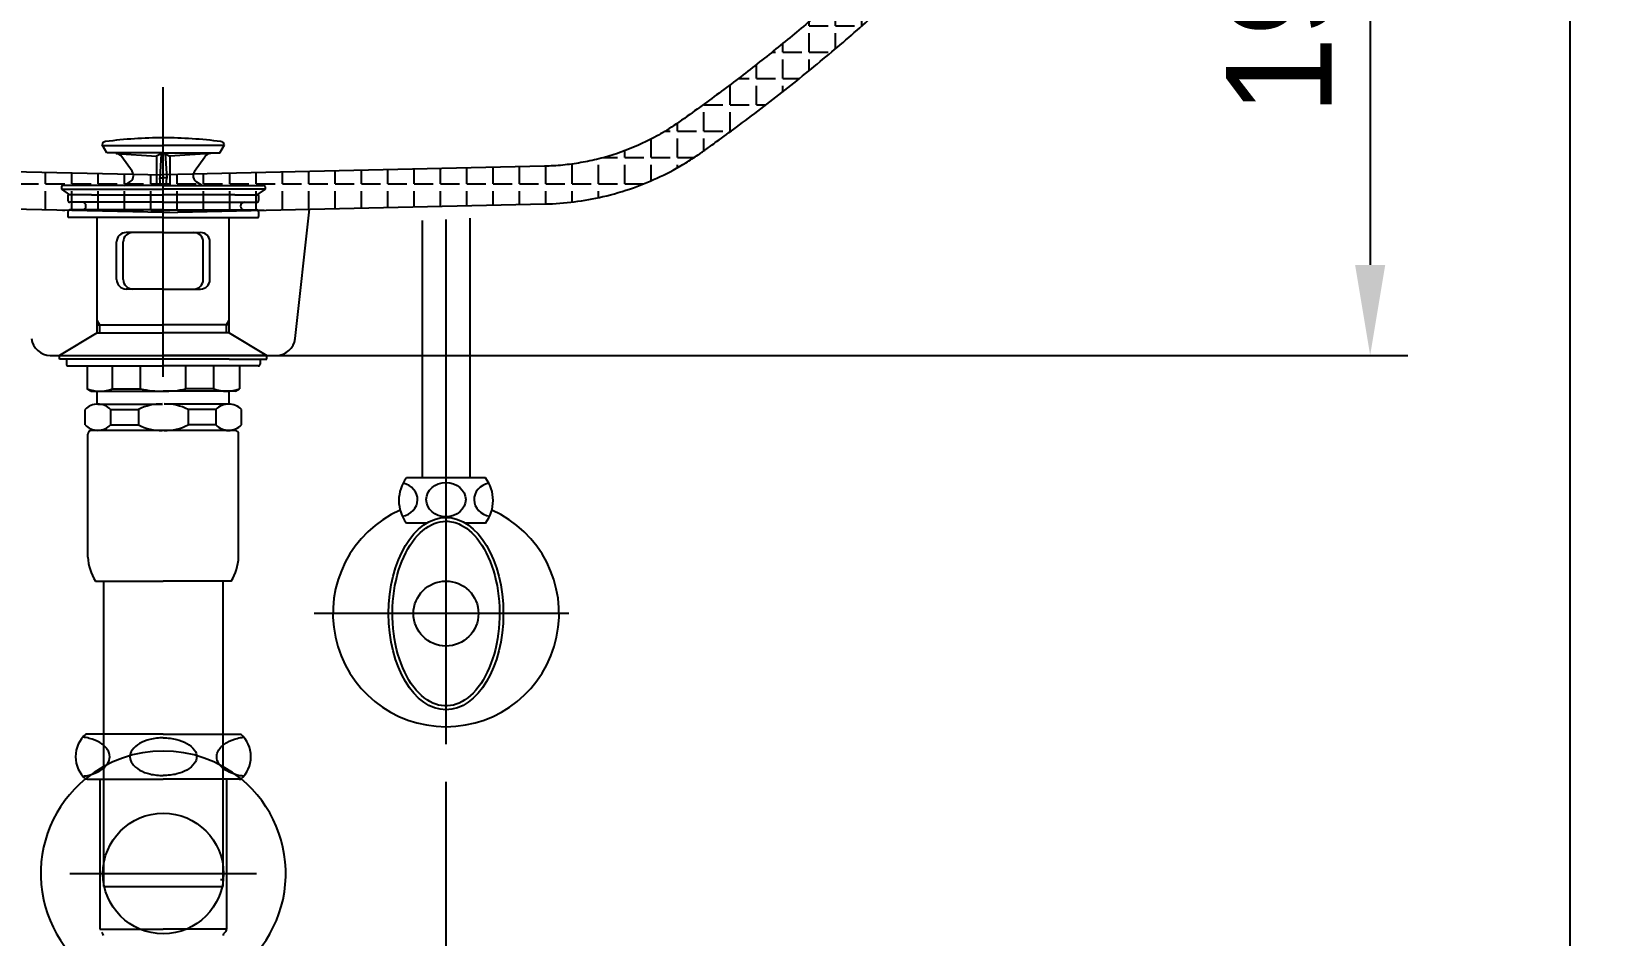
# Model space of a CAD drawing. Header units: millimetres. Extents: x 12300 to 14725, y -475 to 2955.
# Drawn here: x 13177.9 to 13596, y 829.8 to 1069.6 of the extents above; entities that cross this region are included whole.
import ezdxf
from ezdxf.lldxf.tags import DXFTag

# ---------------------------------------------------------------- set-up
doc = ezdxf.new("R2010")
doc.units = ezdxf.units.MM
doc.header["$LTSCALE"] = 0.2
for name, color, linetype in [('3', 3, 'Continuous'), ('4', 4, 'Continuous'), ('6', 6, 'Continuous'), ('7', 7, 'Continuous'), ('DEFAULT', 7, 'Continuous')]:
    doc.layers.add(name, color=color, linetype=linetype)
doc.layers.add('DIM', color=3, linetype='Continuous', lineweight=15)
doc.layers.add('LINE', color=7, linetype='Continuous', lineweight=25)
doc.styles.add('h', font='', dxfattribs={"height": 28})
doc.styles.get("Standard").update_dxf_attribs({"font": 'ISOCP.SHX', "bigfont": 'WHGTXT.SHX'})
doc.styles.get('h').set_extended_font_data('Haansoft Batang')
tags = doc.linetypes.add('Amconstr', pattern=[9999, 9999, 0]).pattern_tags.tags
tags[6:7] = [DXFTag(74, 4), DXFTag(75, 0), DXFTag(340, '0'), DXFTag(46, 1.0), DXFTag(50, 0.0), DXFTag(44, 0.0), DXFTag(45, 0.0)]
tags[4:5] = [DXFTag(74, 4), DXFTag(75, 0), DXFTag(340, '0'), DXFTag(46, 1.0), DXFTag(50, 0.0), DXFTag(44, 0.0), DXFTag(45, 0.0)]
tags = doc.linetypes.add('CENTER2', pattern=[1.125, 0.75, -0.125, 0.125, -0.125]).pattern_tags.tags
tags[10:11] = [DXFTag(74, 4), DXFTag(75, 0), DXFTag(340, '0'), DXFTag(46, 1.0), DXFTag(50, 0.0), DXFTag(44, 0.0), DXFTag(45, 0.0)]
tags[8:9] = [DXFTag(74, 4), DXFTag(75, 0), DXFTag(340, '0'), DXFTag(46, 1.0), DXFTag(50, 0.0), DXFTag(44, 0.0), DXFTag(45, 0.0)]
tags[6:7] = [DXFTag(74, 4), DXFTag(75, 0), DXFTag(340, '0'), DXFTag(46, 1.0), DXFTag(50, 0.0), DXFTag(44, 0.0), DXFTag(45, 0.0)]
tags[4:5] = [DXFTag(74, 4), DXFTag(75, 0), DXFTag(340, '0'), DXFTag(46, 1.0), DXFTag(50, 0.0), DXFTag(44, 0.0), DXFTag(45, 0.0)]
doc.dimstyles.new('AM_ISO$0', dxfattribs={"dimtxt": 28, "dimasz": 24, "dimexe": 10, "dimexo": 0, "dimgap": 10, "dimtad": 1, "dimdec": 0, "dimdsep": 46, "dimtxsty": 'h', "dimcen": -5, "dimclrd": 256, "dimclre": 256, "dimclrt": 256, "dimadec": 0, "dimazin": 2, "dimtp": 0.1, "dimtm": 0.1, "dimtfac": 0.71, "dimtdec": 0, "dimtmove": 0, "dimatfit": 3, "dimfxl": 0, "dimlwd": -1, "dimlwe": -1, "dimarcsym": 0})
doc.dimstyles.new('Standard$0', dxfattribs={"dimtxt": 0.18, "dimasz": 0.18, "dimexe": 0.18, "dimexo": 0.0625, "dimgap": 0.09, "dimtad": 0, "dimtih": 1, "dimtoh": 1, "dimdec": 4, "dimzin": 0, "dimdsep": 46, "dimtxsty": 'Standard', "dimcen": 0.09, "dimadec": 0, "dimazin": 0, "dimtfac": 1, "dimtdec": 4, "dimtofl": 0, "dimtmove": 0, "dimatfit": 3, "dimfxl": 0, "dimtolj": 1, "dimtzin": 0, "dimarcsym": 0})
pattern_1 = [(0, (2941.6324, 177.015), (0, 6.985), [5.08, -1.905]), (90, (2941.6324, 177.015), (-6.985, 4e-16), [5.08, -1.905])]

# ---------------------------------------------------------------- blocks, each defined once
blk = doc.blocks.new('*D28')
at = {"layer": 'Defpoints', "color": 0, "linetype": 'Amconstr'}
for p in [(13212.89, 1173.73), (13242.89, 983.73), (13533.07, 983.73)]:
    blk.add_point(p, dxfattribs=at)
at = {"layer": 'LINE', "linetype": 'ByBlock'}
for p, q in [((13212.89, 1173.73), (13543.07, 1173.73)), ((13533.07, 1149.73), (13533.07, 1007.73)), ((13242.89, 983.73), (13543.07, 983.73))]:
    blk.add_line(p, q, dxfattribs=at)
at = {"layer": 'LINE', "linetype": 'Amconstr'}
for points in [[(13529.07, 1149.73), (13537.07, 1149.73), (13533.07, 1173.73)], [(13529.07, 1007.73), (13537.07, 1007.73), (13533.07, 983.73)]]:
    blk.add_solid(points, dxfattribs=at)
at = {"layer": 'LINE', "linetype": 'Amconstr', "insert": (13509.07, 1078.73), "char_height": 28, "attachment_point": 5, "rotation": 90, "style": 'h'}
blk.add_mtext('190', dxfattribs=at)
blk = doc.blocks.new('*D29')
at = {"layer": 'Defpoints', "color": 0, "linetype": 'Amconstr'}
for p in [(13396.9, 1173.73), (13396.9, 413.67), (13586.04, 413.67)]:
    blk.add_point(p, dxfattribs=at)
at = {"layer": 'LINE', "linetype": 'ByBlock'}
for p, q in [((13396.9, 1173.73), (13596.04, 1173.73)), ((13586.04, 1149.73), (13586.04, 437.67)), ((13396.9, 413.67), (13596.04, 413.67))]:
    blk.add_line(p, q, dxfattribs=at)
at = {"layer": 'LINE', "linetype": 'Amconstr'}
for points in [[(13582.04, 1149.73), (13590.04, 1149.73), (13586.04, 1173.73)], [(13582.04, 437.67), (13590.04, 437.67), (13586.04, 413.67)]]:
    blk.add_solid(points, dxfattribs=at)
at = {"layer": 'LINE', "linetype": 'Amconstr', "insert": (13562.04, 793.7), "char_height": 28, "attachment_point": 5, "rotation": 90, "style": 'h'}
blk.add_mtext('760', dxfattribs=at)
blk = doc.blocks.new('*D24')
at = {"layer": 'Defpoints', "color": 0}
for p in [(13137.89, 880.57, -0.15), (13287.89, 880.57, -0.15), (13287.89, 688.26)]:
    blk.add_point(p, dxfattribs=at)
at = {"layer": 'DIM', "color": 0, "linetype": 'ByBlock', "lineweight": -2}
for p, q in [((13137.89, 870.57), (13137.89, 659.46)), ((13287.89, 870.57), (13287.89, 659.46)), ((13109.09, 688.26), (13080.29, 688.26)), ((13316.69, 688.26), (13345.49, 688.26))]:
    blk.add_line(p, q, dxfattribs=at)
at = {"layer": 'DIM', "color": 0}
for points in [[(13109.09, 693.06), (13109.09, 683.46), (13137.89, 688.26)], [(13316.69, 693.06), (13316.69, 683.46), (13287.89, 688.26)]]:
    blk.add_solid(points, dxfattribs=at)
at = {"layer": 'DIM', "color": 0, "insert": (13212.89, 688.26), "char_height": 28, "attachment_point": 5, "style": 'h'}
blk.add_mtext('\\A1;150', dxfattribs=at)

msp = doc.modelspace()

# ---------------------------------------------------------------- hatches: boundary and pattern name
at = {"layer": 'LINE', "linetype": 'Amconstr'}
h = msp.add_hatch(dxfattribs=at)
h.set_pattern_fill('ANGLE', color=256)
h.set_pattern_definition(pattern_1)
edge = h.paths.add_edge_path()
edge.add_spline(control_points=[(13314.23, 1023.89), (13316.81, 1023.95), (13321.95, 1024.33), (13329.79, 1025.74), (13337.43, 1027.97), (13344.79, 1031.02), (13350.46, 1034.08), (13353.97, 1036.34), (13355.43, 1037.35), (13356.11, 1037.83), (13356.98, 1038.45), (13357.72, 1038.98), (13358.17, 1039.31)], knot_values=[1016.019269, 1016.019269, 1016.019269, 1016.019269, 1023.738391, 1031.45749, 1039.878925, 1047.597196, 1055.316893, 1059.176018, 1060.141099, 1060.623712, 1061.674546, 1063.350606, 1063.350606, 1063.350606, 1063.350606], degree=3, periodic=0)
edge.add_arc((13030.23, 1496.21), 562.4, 305.6689, 305.8612)
edge.add_spline(control_points=[(13359.7, 1040.41), (13361.45, 1041.68), (13367.55, 1046.14), (13377.8, 1053.98), (13390.22, 1064.09), (13402.15, 1074.46), (13415.92, 1087.25), (13428.9, 1100.44), (13441, 1114), (13450.19, 1125.1), (13457.69, 1134.91), (13462.03, 1140.99), (13463.7, 1143.39)], knot_values=[1063.350606, 1063.350606, 1063.350606, 1063.350606, 1069.834557, 1086.032424, 1102.048316, 1117.860251, 1133.448198, 1158.426117, 1173.341789, 1187.977592, 1201.631001, 1210.393282, 1210.393282, 1210.393282, 1210.393282], degree=3, periodic=0)
edge.add_line((13463.7, 1143.39), (13457.75, 1103.73))
edge.add_line((13457.75, 1103.73), (13466.14, 1103.73))
edge.add_spline(control_points=[(13466.14, 1103.73), (13467.87, 1103.73), (13468.12, 1105.44)], knot_values=[1269.53438, 1269.53438, 1269.53438, 1272.378193, 1272.378193, 1272.378193], weights=[1, 0.75774, 1], degree=2, periodic=0)
edge.add_spline(control_points=[(13478, 1167.99), (13473.06, 1136.71), (13468.12, 1105.44)], knot_values=[0, 0, 0, 63.249925, 63.249925, 63.249925], degree=2, periodic=0)
edge.add_spline(control_points=[(13478, 1167.99), (13478.34, 1170.26), (13476.85, 1171.99), (13475.39, 1173.69), (13473.16, 1173.73)], knot_values=[0.101846, 0.101846, 0.101846, 4.401062, 4.401062, 8.598431, 8.598431, 8.598431], weights=[1, 0.908998, 1, 0.911154, 0.995791], degree=2, periodic=0)
edge.add_spline(control_points=[(13473.16, 1173.73), (13470.64, 1173.73), (13468.48, 1170.44)], knot_values=[-4.841205, -4.841205, -4.841205, 0.380338, 0.380338, 0.380338], weights=[1, 0.866747, 1], degree=2, periodic=0)
edge.add_spline(control_points=[(13468.48, 1170.44), (13429.87, 1102.96), (13351.91, 1047.13)], knot_values=[0.380338, 0.380338, 0.380338, 152.027265, 152.027265, 152.027265], weights=[0.998959, 0.972067, 0.996868], degree=2, periodic=0)
edge.add_spline(control_points=[(13351.91, 1047.13), (13347.74, 1044.14), (13344.97, 1042.45), (13339.19, 1039.5), (13336.19, 1038.24), (13331.57, 1036.7), (13330.01, 1036.25), (13326.87, 1035.45), (13325.28, 1035.12), (13322.09, 1034.56), (13320.48, 1034.34), (13317.25, 1034.03), (13315.63, 1033.93), (13314.01, 1033.89)], knot_values=[152.027265, 152.027265, 152.027265, 152.027265, 161.765518, 161.765518, 171.503775, 171.503775, 176.371198, 176.371198, 181.23862, 181.23862, 186.106043, 186.106043, 190.973458, 190.973458, 190.973458, 190.973458], degree=3, periodic=0)
edge.add_line((13314.01, 1033.89), (13212.89, 1031.61))
edge.add_line((13212.89, 1031.61), (13212.89, 1021.6))
edge.add_line((13212.89, 1021.6), (13314.23, 1023.89))
h = msp.add_hatch(dxfattribs=at)
h.set_pattern_fill('ANGLE', color=256)
h.set_pattern_definition(pattern_1)
edge = h.paths.add_edge_path()
edge.add_spline(control_points=[(13111.75, 1033.89), (13110.13, 1033.93), (13108.51, 1034.03), (13105.28, 1034.34), (13103.67, 1034.56), (13100.48, 1035.12), (13098.89, 1035.45), (13095.74, 1036.25), (13094.19, 1036.7), (13089.57, 1038.24), (13086.57, 1039.5), (13080.79, 1042.45), (13078.01, 1044.14), (13073.84, 1047.13)], knot_values=[152.027265, 152.027265, 152.027265, 152.027265, 156.89468, 156.89468, 161.762102, 161.762102, 166.629525, 166.629525, 171.496948, 171.496948, 181.235204, 181.235204, 190.973458, 190.973458, 190.973458, 190.973458], degree=3, periodic=0)
edge.add_spline(control_points=[(13073.84, 1047.13), (13058.74, 1057.95), (13044.93, 1069.41)], knot_values=[122.041941, 122.041941, 122.041941, 152.027265, 152.027265, 152.027265], weights=[0.996868, 0.991964, 0.989081], degree=2, periodic=0)
edge.add_spline(control_points=[(13044.93, 1069.41), (13034.73, 1077.87), (13025.3, 1086.65)], knot_values=[100.000992, 100.000992, 100.000992, 122.041941, 122.041941, 122.041941], weights=[0.989081, 0.986962, 0.985935], degree=2, periodic=0)
edge.add_spline(control_points=[(13025.3, 1086.65), (13013.11, 1097.98), (13002.27, 1109.75)], knot_values=[71.593213, 71.593213, 71.593213, 100.000992, 100.000992, 100.000992], weights=[0.985935, 0.984612, 0.985102], degree=2, periodic=0)
edge.add_spline(control_points=[(13002.27, 1109.75), (12999.33, 1112.94), (12996.49, 1116.16)], knot_values=[63.889663, 63.889663, 63.889663, 71.593213, 71.593213, 71.593213], weights=[0.985102, 0.985235, 0.985501], degree=2, periodic=0)
edge.add_line((12996.49, 1116.16), (12996.49, 1103.73))
edge.add_line((12996.49, 1103.73), (12994.02, 1103.73))
edge.add_spline(control_points=[(12994.02, 1103.73), (12994.24, 1103.49), (12995.25, 1102.39), (12996.27, 1101.31), (12997.06, 1100.46)], knot_values=[1154.956843, 1154.956843, 1154.956843, 1154.956843, 1155.953842, 1159.423116, 1159.423116, 1159.423116, 1159.423116], degree=3, periodic=0)
edge.add_spline(control_points=[(12997.06, 1100.46), (13001.98, 1095.24), (13010.63, 1086.51), (13019.64, 1078.14), (13023.45, 1074.71)], knot_values=[1118.07445, 1118.07445, 1118.07445, 1118.07445, 1139.583095, 1154.956843, 1154.956843, 1154.956843, 1154.956843], degree=3, periodic=0)
edge.add_spline(control_points=[(13023.45, 1074.71), (13023.5, 1074.67), (13027.48, 1071.09), (13033.59, 1065.78), (13039.77, 1060.67), (13041.91, 1058.93)], knot_values=[1093.783375, 1093.783375, 1093.783375, 1093.783375, 1093.997574, 1109.809509, 1118.07445, 1118.07445, 1118.07445, 1118.07445], degree=3, periodic=0)
edge.add_spline(control_points=[(13041.91, 1058.93), (13043.91, 1057.3), (13050.14, 1052.3), (13058.2, 1046.14), (13064.31, 1041.68), (13066.06, 1040.41)], knot_values=[1063.350606, 1063.350606, 1063.350606, 1063.350606, 1071.101558, 1087.299425, 1093.783375, 1093.783375, 1093.783375, 1093.783375], degree=3, periodic=0)
edge.add_arc((13395.53, 1496.21), 562.4, 234.1388, 234.3311)
edge.add_spline(control_points=[(13067.59, 1039.31), (13068.04, 1038.98), (13068.78, 1038.45), (13069.65, 1037.83), (13070.33, 1037.35), (13071.78, 1036.34), (13075.3, 1034.08), (13080.97, 1031.02), (13088.33, 1027.97), (13095.97, 1025.74), (13103.81, 1024.33), (13108.95, 1023.95), (13111.52, 1023.89)], knot_values=[1016.019269, 1016.019269, 1016.019269, 1016.019269, 1017.695329, 1018.746163, 1019.228776, 1020.193857, 1024.052983, 1031.772679, 1039.49095, 1047.912385, 1055.631484, 1063.350606, 1063.350606, 1063.350606, 1063.350606], degree=3, periodic=0)
edge.add_line((13111.52, 1023.89), (13212.88, 1021.6))
edge.add_line((13212.88, 1021.6), (13212.88, 1031.6))
edge.add_line((13212.88, 1031.6), (13111.75, 1033.89))

# ---------------------------------------------------------------- linework, layer by layer
at = {"layer": '3', "color": 0}
for p, q in [((13197.88, 1037.42, -0.27), (13196.65, 1039.56, -0.27)), ((13196.76, 1039.35, -0.27), (13212.88, 1039.35, -0.27)), ((13212.88, 1037.42, -0.27), (13197.88, 1037.42, -0.27)), ((13200.39, 1037.24, -0.27), (13211.13, 1036.54, -0.27)), ((13212.88, 1037.42, -0.27), (13211.13, 1036.54, -0.27)), ((13212.36, 1037.16, -0.27), (13211.93, 1030.75, -0.27)), ((13228.99, 1039.35, -0.27), (13212.88, 1039.35, -0.27)), ((13212.88, 1037.42, -0.27), (13214.63, 1036.54, -0.27)), ((13212.88, 1037.42, -0.27), (13227.88, 1037.42, -0.27)), ((13213.4, 1037.16, -0.27), (13213.83, 1030.75, -0.27)), ((13225.36, 1037.24, -0.27), (13214.63, 1036.54, -0.27)), ((13227.88, 1037.42, -0.27), (13229.11, 1039.56, -0.27)), ((13204.6, 1032.54, -0.27), (13201.89, 1036.4, -0.27)), ((13211.13, 1036.54, -0.27), (13211.13, 1028.82, -0.27)), ((13214.63, 1036.54, -0.27), (13214.63, 1028.82, -0.27)), ((13221.15, 1032.54, -0.27), (13223.87, 1036.4, -0.27)), ((13195.58, 1028.82, -0.27), (13186.28, 1028.82, -0.27)), ((13212.88, 1028.82, -0.27), (13195.58, 1028.82, -0.27)), ((13202.52, 1028.82, -0.27), (13203.97, 1029.66, -0.27)), ((13212.13, 1028.82, -0.27), (13211.93, 1030.78, -0.27)), ((13211.93, 1030.78, -0.27), (13212.88, 1030.78, -0.27)), ((13213.83, 1030.78, -0.27), (13212.88, 1030.78, -0.27)), ((13212.88, 1028.82, -0.27), (13230.18, 1028.82, -0.27)), ((13213.63, 1028.82, -0.27), (13213.83, 1030.78, -0.27)), ((13223.24, 1028.82, -0.27), (13221.79, 1029.66, -0.27)), ((13230.18, 1028.82, -0.27), (13239.48, 1028.82, -0.27)), ((13185.88, 1028.42, -0.27), (13185.88, 1027.82, -0.27)), ((13185.88, 1027.82, -0.27), (13188.02, 1026.32, -0.27)), ((13185.88, 1027.82, -0.27), (13212.88, 1027.82, -0.27)), ((13187.58, 1026.12, -0.27), (13187.58, 1024.82, -0.27)), ((13193.88, 1026.32, -0.27), (13187.78, 1026.32, -0.27)), ((13193.88, 1026.32, -0.27), (13212.88, 1026.32, -0.27)), ((13239.88, 1027.82, -0.27), (13212.88, 1027.82, -0.27)), ((13231.88, 1026.32, -0.27), (13212.88, 1026.32, -0.27)), ((13231.88, 1026.32, -0.27), (13237.98, 1026.32, -0.27)), ((13239.88, 1027.82, -0.27), (13237.74, 1026.32, -0.27)), ((13238.18, 1026.12, -0.27), (13238.18, 1024.82, -0.27)), ((13239.88, 1028.42, -0.27), (13239.88, 1027.82, -0.27)), ((13187.58, 1021.82, -0.27), (13187.58, 1020.52, -0.27)), ((13212.88, 1020.32, -0.27), (13187.78, 1020.32, -0.27)), ((13212.88, 1024.32, -0.27), (13188.08, 1024.32, -0.27)), ((13212.88, 1022.32, -0.27), (13188.08, 1022.32, -0.27)), ((13195.38, 989.73, -0.27), (13195.38, 1020.32, -0.27)), ((13212.88, 1024.32, -0.27), (13237.68, 1024.32, -0.27)), ((13212.88, 1022.32, -0.27), (13237.68, 1022.32, -0.27)), ((13212.88, 1020.32, -0.27), (13237.98, 1020.32, -0.27)), ((13230.38, 989.73, -0.27), (13230.38, 1020.32, -0.27)), ((13238.18, 1021.82, -0.27), (13238.18, 1020.52, -0.27)), ((13212.88, 1016.32, -0.27), (13203.01, 1016.32, -0.27)), ((13212.88, 1016.32, -0.27), (13222.75, 1016.32, -0.27)), ((13200.51, 1003.82, -0.27), (13200.51, 1013.82, -0.27)), ((13202.27, 1003.82, -0.27), (13202.27, 1013.82, -0.27)), ((13223.49, 1003.82, -0.27), (13223.49, 1013.82, -0.27)), ((13225.25, 1003.82, -0.27), (13225.25, 1013.82, -0.27)), ((13212.88, 1001.32, -0.27), (13203.01, 1001.32, -0.27)), ((13212.88, 1001.32, -0.27), (13222.75, 1001.32, -0.27)), ((13196.08, 991.82, -0.27), (13195.38, 993.04, -0.27)), ((13195.38, 991.82, -0.27), (13212.88, 991.82, -0.27)), ((13196.08, 989.73, -0.27), (13196.08, 991.82, -0.27)), ((13230.38, 991.82, -0.27), (13212.88, 991.82, -0.27)), ((13229.68, 991.82, -0.27), (13230.38, 993.04, -0.27)), ((13229.68, 989.73, -0.27), (13229.68, 991.82, -0.27)), ((13195.38, 989.73, -0.27), (13185.38, 983.73, -0.27)), ((13195.38, 989.73, -0.27), (13212.88, 989.73, -0.27)), ((13230.38, 989.73, -0.27), (13212.88, 989.73, -0.27)), ((13230.38, 989.73, -0.27), (13240.38, 983.73, -0.27)), ((13185.38, 983.73, -0.27), (13212.88, 983.73, -0.27)), ((13185.38, 982.73, -0.27), (13185.38, 983.73, -0.27)), ((13195.38, 982.73, -0.27), (13185.38, 982.73, -0.27)), ((13187.19, 982.73, -0.27), (13187.19, 981.43, -0.27)), ((13230.38, 982.73, -0.27), (13195.38, 982.73, -0.27)), ((13240.38, 983.73, -0.27), (13212.88, 983.73, -0.27)), ((13230.38, 982.73, -0.27), (13240.38, 982.73, -0.27)), ((13238.57, 982.73, -0.27), (13238.57, 981.43, -0.27)), ((13240.38, 982.73, -0.27), (13240.38, 983.73, -0.27)), ((13187.69, 980.93, -0.27), (13192.69, 980.93, -0.27)), ((13192.69, 980.93, -0.27), (13212.88, 980.93, -0.27)), ((13192.69, 980.93, -0.27), (13192.69, 974.81, -0.27)), ((13199.46, 974.81, -0.27), (13199.46, 980.93, -0.27)), ((13206.86, 974.81, -0.27), (13206.86, 980.93, -0.27)), ((13233.07, 980.93, -0.27), (13212.88, 980.93, -0.27)), ((13218.9, 974.81, -0.27), (13218.9, 980.93, -0.27)), ((13226.3, 974.81, -0.27), (13226.3, 980.93, -0.27)), ((13233.07, 980.93, -0.27), (13233.07, 974.81, -0.27)), ((13238.07, 980.93, -0.27), (13233.07, 980.93, -0.27)), ((13193.69, 974.23, -0.27), (13192.69, 974.81, -0.27)), ((13193.69, 974.23, -0.27), (13195.09, 974.23, -0.27)), ((13195.09, 974.23, -0.27), (13212.88, 974.23, -0.27)), ((13195.38, 970.82, -0.27), (13195.38, 974.23, -0.27)), ((13199.46, 974.81, -0.27), (13206.86, 974.81, -0.27)), ((13230.67, 974.23, -0.27), (13212.88, 974.23, -0.27)), ((13226.3, 974.81, -0.27), (13218.9, 974.81, -0.27)), ((13230.38, 970.82, -0.27), (13230.38, 974.23, -0.27)), ((13232.07, 974.23, -0.27), (13230.67, 974.23, -0.27)), ((13232.07, 974.23, -0.27), (13233.07, 974.81, -0.27)), ((13195.52, 970.82, -0.27), (13212.64, 970.82, -0.27)), ((13230.24, 970.82, -0.27), (13213.12, 970.82, -0.27)), ((13192.14, 965.27, -0.27), (13192.14, 969.38, -0.27)), ((13198.91, 969.38, -0.27), (13206.31, 969.38, -0.27)), ((13198.91, 969.38, -0.27), (13198.91, 965.27, -0.27)), ((13206.31, 969.38, -0.27), (13206.31, 965.27, -0.27)), ((13219.45, 969.38, -0.27), (13219.45, 965.27, -0.27)), ((13226.85, 969.38, -0.27), (13219.45, 969.38, -0.27)), ((13226.85, 969.38, -0.27), (13226.85, 965.27, -0.27)), ((13233.62, 965.27, -0.27), (13233.62, 969.38, -0.27)), ((13192.88, 930.22, -0.27), (13192.88, 962.82, -0.27)), ((13212.88, 963.82, -0.27), (13193.88, 963.82, -0.27)), ((13198.91, 965.27, -0.27), (13206.31, 965.27, -0.27)), ((13230.24, 963.82, -0.27), (13212.88, 963.82, -0.27)), ((13226.85, 965.27, -0.27), (13219.45, 965.27, -0.27)), ((13229.68, 963.82, -0.27), (13230.24, 963.82, -0.27)), ((13230.24, 963.82, -0.27), (13230.64, 963.82, -0.27)), ((13231.88, 963.82, -0.27), (13230.38, 963.82, -0.27)), ((13232.88, 957.46, -0.27), (13232.88, 962.82, -0.27)), ((13232.88, 930.22, -0.27), (13232.88, 962.82, -0.27)), ((13194.88, 923.82, -0.27), (13212.88, 923.82, -0.27)), ((13197, 923.82, -0.27), (13197, 842.82, -0.27)), ((13230.88, 923.82, -0.27), (13212.88, 923.82, -0.27)), ((13228.75, 842.82, -0.27), (13228.75, 923.82, -0.27)), ((13228.75, 844.6, -0.27), (13228.05, 844.6, -0.27)), ((13197, 842.82, -0.27), (13228.75, 842.82, -0.27))]:
    msp.add_line(p, q, dxfattribs=at)
for centre, radius, start, end in [((13212.88, 921.42, -0.27), 120, 90, 97.3204), ((13212.88, 921.42, -0.27), 120, 82.6796, 90), ((13197.73, 1039.35, -0.27), 1.1, 97.3204, 169.4262), ((13200.25, 1035.24, -0.27), 2, 35.2023, 86.2618), ((13225.51, 1035.24, -0.27), 2, 93.7382, 144.7977), ((13228.03, 1039.35, -0.27), 1.1, 10.5738, 82.6796), ((13186.28, 1028.42, -0.27), 0.4, 90, 180), ((13202.97, 1031.39, -0.27), 2, 300, 35.2023), ((13222.79, 1031.39, -0.27), 2, 144.7977, 240), ((13239.48, 1028.42, -0.27), 0.4, 0, 90), ((13187.78, 1026.12, -0.27), 0.2, 90, 180), ((13188.08, 1024.82, -0.27), 0.5, 180, 270), ((13237.68, 1024.82, -0.27), 0.5, 270, 0), ((13237.98, 1026.12, -0.27), 0.2, 0, 90), ((13188.08, 1021.82, -0.27), 0.5, 90, 180), ((13187.78, 1020.52, -0.27), 0.2, 180, 270), ((13191.38, 1023.32, -0.27), 1, 270, 90), ((13234.38, 1023.32, -0.27), 1, 90, 270), ((13237.68, 1021.82, -0.27), 0.5, 0, 90), ((13237.98, 1020.52, -0.27), 0.2, 270, 0), ((13203.01, 1013.82, -0.27), 2.5, 90, 180), ((13204.77, 1013.82, -0.27), 2.5, 90, 180), ((13220.99, 1013.82, -0.27), 2.5, 0, 90), ((13222.75, 1013.82, -0.27), 2.5, 0, 90), ((13203.01, 1003.82, -0.27), 2.5, 180, 270), ((13204.77, 1003.82, -0.27), 2.5, 180, 270), ((13220.99, 1003.82, -0.27), 2.5, 270, 0), ((13222.75, 1003.82, -0.27), 2.5, 270, 0), ((13187.69, 981.43, -0.27), 0.5, 180, 270), ((13238.07, 981.43, -0.27), 0.5, 270, 0), ((13196.07, 984.41, -0.27), 10.18, 250.5679, 289.4321), ((13212.69, 1003.68, -0.27), 29.46, 258.5956, 270.3737), ((13213.07, 1003.68, -0.27), 29.46, 269.6263, 281.4044), ((13229.68, 984.41, -0.27), 10.18, 250.5679, 289.4321), ((13195.52, 966.12, -0.27), 4.7, 43.9409, 136.0591), ((13212.41, 957.22, -0.27), 13.61, 89.0643, 116.6472), ((13213.35, 957.22, -0.27), 13.61, 63.3528, 90.9357), ((13230.24, 966.12, -0.27), 4.7, 43.9409, 136.0591), ((13195.52, 968.53, -0.27), 4.7, 223.9409, 316.0591), ((13193.88, 962.82, -0.27), 1, 90, 180), ((13212.41, 977.43, -0.27), 13.61, 243.3528, 270.9357), ((13213.35, 977.43, -0.27), 13.61, 269.0643, 296.6472), ((13230.24, 968.53, -0.27), 4.7, 223.9409, 316.0591), ((13231.88, 962.82, -0.27), 1, 0, 90), ((13205.87, 930.77, -0.27), 13, 182.42, 212.3), ((13219.89, 930.77, -0.27), 13, 327.7, 357.58)]:
    msp.add_arc(centre, radius, start, end, dxfattribs=at)
at = {"layer": '4', "color": 0}
for p, q in [((13196.63, 883.27, -0.27), (13192.34, 883.27, -0.27)), ((13212.88, 883.27, -0.27), (13196.63, 883.27, -0.27)), ((13212.88, 883.27, -0.27), (13229.13, 883.27, -0.27)), ((13229.13, 883.27, -0.27), (13233.42, 883.27, -0.27)), ((13192.73, 871.27, -0.27), (13192.34, 871.27, -0.27)), ((13192.73, 871.27, -0.27), (13212.88, 871.27, -0.27)), ((13196.08, 871.27, -0.27), (13196.08, 831.49, -0.27)), ((13233.03, 871.27, -0.27), (13212.88, 871.27, -0.27)), ((13229.68, 871.27, -0.27), (13229.68, 831.49, -0.27)), ((13233.03, 871.27, -0.27), (13233.42, 871.27, -0.27)), ((13237.65, 846.23, -0.27), (13188.1, 846.23, -0.27)), ((13196.08, 831.49, -0.27), (13212.88, 831.49, -0.27)), ((13229.68, 831.49, -0.27), (13212.88, 831.49, -0.27))]:
    msp.add_line(p, q, dxfattribs=at)
at = {"layer": '4', "color": 0, "elevation": -0.27}
for points in [[(13198.68, 877.27, 0.155217), (13198.09, 879.12, 0.106747), (13196.03, 881.02, 0.073043), (13193.26, 882.13, 0.028511), (13191.53, 882.45, 0.059523)], [(13212.88, 882.27, 0.057537), (13209.32, 881.86, 0.071219), (13206.62, 880.8, 0.106373), (13204.6, 879.01, 0.159483)], [(13212.88, 882.27, -0.057537), (13216.44, 881.86, -0.071219), (13219.14, 880.8, -0.106373), (13221.16, 879.01, -0.159483)], [(13227.07, 877.27, -0.155217), (13227.66, 879.12, -0.106747), (13229.73, 881.02, -0.073043), (13232.5, 882.13, -0.028511), (13234.23, 882.45, -0.059523)], [(13204.6, 879.01, 0.32729), (13204.6, 875.53, 0.106373), (13206.62, 873.73, 0.071219), (13209.32, 872.68, 0.057537), (13212.88, 872.27, 0.057537)], [(13221.16, 879.01, -0.32729), (13221.16, 875.53, -0.106373), (13219.14, 873.73, -0.071219), (13216.44, 872.68, -0.057537), (13212.88, 872.27, -0.057537)], [(13191.53, 872.09, 0.028511), (13193.26, 872.4, 0.073043), (13196.03, 873.52, 0.106747), (13198.09, 875.41, 0.155217), (13198.68, 877.27, 0.155217)], [(13234.23, 872.09, -0.028511), (13232.5, 872.4, -0.073043), (13229.73, 873.52, -0.106747), (13227.66, 875.41, -0.155217), (13227.07, 877.27, -0.155217)]]:
    msp.add_lwpolyline(points, format="xyb", dxfattribs=at)
at = {"layer": '4', "color": 0}
msp.add_circle((13212.88, 846.27, -0.27), 16, dxfattribs=at)
for centre, radius, start, end in [((13197.63, 877.27, -0.27), 8, 131.4096, 228.5904), ((13228.13, 877.27, -0.27), 8, 311.4096, 48.5904), ((13212.88, 846.27, -0.27), 32.5, 50.5529, 129.4471), ((13212.88, 846.27, -0.27), 32.5, 129.4471, 240.7605), ((13212.88, 846.27, -0.27), 32.5, 299.2395, 50.5529), ((13196.08, 829.84, -0.27), 0.925, 0, 58.7026), ((13229.68, 829.84, -0.27), 0.925, 121.2974, 180), ((13228.68, 831.49, -0.27), 1, 301.2974, 0)]:
    msp.add_arc(centre, radius, start, end, dxfattribs=at)
at = {"layer": '6', "color": 0}
for p, q in [((13281.54, 1019.5, -0.27), (13281.54, 951.23, -0.27)), ((13287.89, 1019.78, -0.27), (13287.89, 880.57, -0.27)), ((13294.24, 1020.08, -0.27), (13294.24, 951.23, -0.27)), ((13294.24, 951.23, -0.27), (13277.39, 951.23, -0.27)), ((13298.39, 951.23, -0.27), (13294.24, 951.23, -0.27)), ((13282.75, 939.23, -0.27), (13277.39, 939.23, -0.27)), ((13298.39, 939.23, -0.27), (13293.03, 939.23, -0.27)), ((13320.52, 915.23, -0.27), (13252.92, 915.23, -0.27))]:
    msp.add_line(p, q, dxfattribs=at)
msp.add_circle((13287.89, 915.23, -0.27), 8.62, dxfattribs=at)
for centre, radius, start, end in [((13285.39, 945.23, -0.27), 10, 143.1301, 216.8699), ((13290.39, 945.23, -0.27), 10, 323.1301, 36.8699), ((13287.89, 915.23, -0.27), 30, 113.9173, 66.0827)]:
    msp.add_arc(centre, radius, start, end, dxfattribs=at)
for centre, major_axis, start_param, end_param in [((13275.12, 945.46, -0.27), (-5.23, 0), 1.800504, 4.443058), ((13300.57, 945.46, -0.27), (5.23, 0), 1.824119, 4.49897)]:
    msp.add_ellipse(centre, major_axis=major_axis, ratio=0.866391, start_param=start_param, end_param=end_param, dxfattribs=at)
for centre, major_axis, ratio in [((13287.89, 945.46, -0.27), (5.23, 0), 0.866391), ((13287.89, 915.23, -0.27), (0, 25.5), 0.596529)]:
    msp.add_ellipse(centre, major_axis=major_axis, ratio=ratio, dxfattribs=at)
msp.add_open_spline([(13287.89, 939.73, -0.27), (13285.81, 939.73, -0.27), (13283.71, 938.92, -0.27), (13279.82, 935.68, -0.27), (13278.04, 933.24, -0.27), (13275.32, 927.21, -0.27), (13274.37, 923.63, -0.27), (13273.52, 916.11, -0.27), (13273.62, 912.18, -0.27), (13274.85, 904.82, -0.27), (13275.98, 901.4, -0.27), (13278.99, 895.81, -0.27), (13280.87, 893.66, -0.27), (13284.87, 891.01, -0.27), (13286.98, 890.51, -0.27), (13291.14, 891.11, -0.27), (13293.22, 892.24, -0.27), (13296.97, 896.07, -0.27), (13298.62, 898.77, -0.27), (13301.03, 905.19, -0.27), (13301.8, 908.9, -0.27), (13302.26, 916.52, -0.27), (13301.96, 920.42, -0.27), (13300.35, 927.56, -0.27), (13299.05, 930.8, -0.27), (13295.78, 935.9, -0.27), (13293.82, 937.76, -0.27), (13290.5, 939.41, -0.27), (13289.19, 939.73, -0.27), (13287.89, 939.73, -0.27)], degree=3, knots=[0, 0, 0, 0, 0.46111, 0.46111, 0.922219, 0.922219, 1.383329, 1.383329, 1.844439, 1.844439, 2.305549, 2.305549, 2.766658, 2.766658, 3.227768, 3.227768, 3.688878, 3.688878, 4.149988, 4.149988, 4.611097, 4.611097, 5.072207, 5.072207, 5.533317, 5.533317, 5.994427, 5.994427, 6.283185, 6.283185, 6.283185, 6.283185], dxfattribs=at)
at = {"layer": '7', "color": 0, "extrusion": (0, 1, 0)}
for p, q in [((13212.88, 1021.23, 445.55), (13212.88, 1021.23, -14.45)), ((13212.88, 1021.23, -14.45), (13212.88, 1021.23, 445.55)), ((13212.88, 1021.23, 445.55), (13212.88, 1021.23, -14.45)), ((13212.88, 1021.23, -14.45), (13212.88, 1021.23, 445.55)), ((13212.88, 1021.23, 19.73), (13212.88, 1021.23, -0.27)), ((13212.88, 1021.23, 19.73), (13212.88, 1021.23, -0.27)), ((13212.88, 1021.23, 19.73), (13212.88, 1021.23, -0.27)), ((13212.88, 1021.23, 19.73), (13212.88, 1021.23, -0.27)), ((13212.88, 1021.23, -0.27), (13212.88, 1021.23, -14.45)), ((13212.88, 1021.23, -0.27), (13212.88, 1021.23, -14.45)), ((13212.88, 1021.23, -0.27), (13212.88, 1021.23, -14.45)), ((13212.88, 1021.23, -0.27), (13212.88, 1021.23, -14.45)), ((13212.88, 1021.23, -14.45), (13212.88, 1021.23, -14.45)), ((13212.88, 1021.23, -14.45), (13212.88, 1021.23, -14.45)), ((13212.88, 1021.23, -14.45), (13212.88, 1021.23, -14.45)), ((13212.88, 1021.23, -14.45), (13212.88, 1021.23, -14.45)), ((13212.88, 1021.23, 410.24), (13212.88, 1021.23, 445.55)), ((13212.88, 1021.23, 410.24), (13212.88, 1021.23, 445.55)), ((13212.88, 1021.23, 445.55), (13212.88, 1021.23, 445.55)), ((13212.88, 1021.23, 445.55), (13212.88, 1021.23, 445.55)), ((13212.88, 1021.23, 445.55), (13212.88, 1021.23, 445.55)), ((13212.88, 1021.23, 445.55), (13212.88, 1021.23, 445.55))]:
    msp.add_line(p, q, dxfattribs=at)
at = {"layer": '7', "color": 0}
for points, knots in [([(13212.88, 1021.23, 381.07), (13212.88, 1021.23, 319.75), (13212.88, 1021.23, 258.42), (13212.88, 1021.23, 137.98), (13212.88, 1021.23, 78.85), (13212.88, 1021.23, 19.73)], [0, 0, 0, 0, 0.509144, 0.509144, 1, 1, 1, 1]), ([(13212.88, 1021.23, 381.07), (13212.88, 1021.23, 319.75), (13212.88, 1021.23, 258.42), (13212.88, 1021.23, 137.98), (13212.88, 1021.23, 78.85), (13212.88, 1021.23, 19.73)], [0, 0, 0, 0, 0.509144, 0.509144, 1, 1, 1, 1]), ([(13212.88, 1021.23, 381.07), (13212.88, 1021.23, 319.75), (13212.88, 1021.23, 258.42), (13212.88, 1021.23, 137.98), (13212.88, 1021.23, 78.85), (13212.88, 1021.23, 19.73)], [0, 0, 0, 0, 0.509144, 0.509144, 1, 1, 1, 1]), ([(13212.88, 1021.23, 381.07), (13212.88, 1021.23, 319.75), (13212.88, 1021.23, 258.42), (13212.88, 1021.23, 137.98), (13212.88, 1021.23, 78.85), (13212.88, 1021.23, 19.73)], [0, 0, 0, 0, 0.509144, 0.509144, 1, 1, 1, 1]), ([(13212.88, 1021.23, 381.07), (13212.88, 1021.23, 385.07), (13212.88, 1021.23, 389.06), (13212.88, 1021.23, 396.38), (13212.88, 1021.23, 399.77), (13212.88, 1021.23, 405.36), (13212.88, 1021.23, 407.6), (13212.88, 1021.23, 410.59), (13212.88, 1021.23, 411.34), (13212.88, 1021.23, 411.3)], [0, 0, 0, 0, 0.25, 0.25, 0.5, 0.5, 0.75, 0.75, 1, 1, 1, 1]), ([(13212.88, 1021.23, 381.07), (13212.88, 1021.23, 385.07), (13212.88, 1021.23, 389.06), (13212.88, 1021.23, 396.38), (13212.88, 1021.23, 399.77), (13212.88, 1021.23, 405.36), (13212.88, 1021.23, 407.6), (13212.88, 1021.23, 410.59), (13212.88, 1021.23, 411.34), (13212.88, 1021.23, 411.3)], [0, 0, 0, 0, 0.25, 0.25, 0.5, 0.5, 0.75, 0.75, 1, 1, 1, 1]), ([(13212.88, 1021.23, 381.07), (13212.88, 1021.23, 385.07), (13212.88, 1021.23, 389.06), (13212.88, 1021.23, 396.38), (13212.88, 1021.23, 399.77), (13212.88, 1021.23, 405.36), (13212.88, 1021.23, 407.6), (13212.88, 1021.23, 410.59), (13212.88, 1021.23, 411.34), (13212.88, 1021.23, 411.3)], [0, 0, 0, 0, 0.25, 0.25, 0.5, 0.5, 0.75, 0.75, 1, 1, 1, 1]), ([(13212.88, 1021.23, 381.07), (13212.88, 1021.23, 385.07), (13212.88, 1021.23, 389.06), (13212.88, 1021.23, 396.38), (13212.88, 1021.23, 399.77), (13212.88, 1021.23, 405.36), (13212.88, 1021.23, 407.6), (13212.88, 1021.23, 410.59), (13212.88, 1021.23, 411.34), (13212.88, 1021.23, 411.3)], [0, 0, 0, 0, 0.25, 0.25, 0.5, 0.5, 0.75, 0.75, 1, 1, 1, 1]), ([(13212.88, 1021.23, 410.24), (13212.88, 1021.23, 410.24), (13212.88, 1021.23, 410.34), (13212.88, 1021.23, 410.72), (13212.88, 1021.23, 410.98), (13212.88, 1021.23, 411.3)], [0, 0, 0, 0, 0.535587, 0.535587, 1, 1, 1, 1]), ([(13212.88, 1021.23, 410.24), (13212.88, 1021.23, 410.24), (13212.88, 1021.23, 410.34), (13212.88, 1021.23, 410.72), (13212.88, 1021.23, 410.98), (13212.88, 1021.23, 411.3)], [0, 0, 0, 0, 0.535587, 0.535587, 1, 1, 1, 1]), ([(13212.88, 1021.23, 410.24), (13212.88, 1021.23, 410.24), (13212.88, 1021.23, 410.34), (13212.88, 1021.23, 410.72), (13212.88, 1021.23, 410.98), (13212.88, 1021.23, 411.3)], [0, 0, 0, 0, 0.535587, 0.535587, 1, 1, 1, 1]), ([(13212.88, 1021.23, 410.24), (13212.88, 1021.23, 410.24), (13212.88, 1021.23, 410.34), (13212.88, 1021.23, 410.72), (13212.88, 1021.23, 410.98), (13212.88, 1021.23, 411.3)], [0, 0, 0, 0, 0.535587, 0.535587, 1, 1, 1, 1])]:
    msp.add_open_spline(points, degree=3, knots=knots, dxfattribs=at)
for points, degree in [([(13212.88, 1021.23, -14.45), (13212.88, 1021.23, -9.72), (13212.88, 1021.23, -4.99), (13212.88, 1021.23, -0.27)], 3), ([(13212.88, 1021.23, -14.45), (13212.88, 1021.23, -9.72), (13212.88, 1021.23, -4.99), (13212.88, 1021.23, -0.27)], 3), ([(13212.88, 1021.23, -14.45), (13212.88, 1021.23, -9.72), (13212.88, 1021.23, -4.99), (13212.88, 1021.23, -0.27)], 3), ([(13212.88, 1021.23, -14.45), (13212.88, 1021.23, -9.72), (13212.88, 1021.23, -4.99), (13212.88, 1021.23, -0.27)], 3), ([(13212.88, 1021.23, -0.26), (13212.88, 1021.23, -0.27)], 1), ([(13212.88, 1021.23, -0.26), (13212.88, 1021.23, -0.27)], 1), ([(13212.88, 1021.23, -0.26), (13212.88, 1021.23, -0.27)], 1), ([(13212.88, 1021.23, -0.26), (13212.88, 1021.23, -0.27)], 1)]:
    msp.add_open_spline(points, degree=degree, dxfattribs=at)
at = {"layer": 'DEFAULT', "color": 0, "linetype": 'CENTER2'}
msp.add_line((13212.89, 982.56, 0.13), (13212.89, 1054.89, 0.13), dxfattribs=at)
at = {"layer": 'DEFAULT', "color": 0}
for p, q in [((13111.75, 1033.89, 0.13), (13212.89, 1031.6, 0.13)), ((13314.01, 1033.89, 0.13), (13212.87, 1031.6, 0.13)), ((13212.89, 1021.6, 0.13), (13111.52, 1023.89, 0.13)), ((13212.87, 1021.6, 0.13), (13314.23, 1023.89, 0.13))]:
    msp.add_line(p, q, dxfattribs=at)
msp.add_arc((13030.23, 1496.21, 0.13), 562.4, 305.6689, 305.8612, dxfattribs=at)
msp.add_rational_spline([(13468.48, 1170.44, 0.13), (13429.87, 1102.96, 0.13), (13351.91, 1047.13, 0.13)], [0.998959447571, 0.972067313208, 0.996868128768], degree=2, dxfattribs=at)
for points, knots in [([(13359.7, 1040.41, 0.13), (13361.45, 1041.68, 0.13), (13367.55, 1046.14, 0.13), (13377.8, 1053.98, 0.13), (13390.22, 1064.09, 0.13), (13402.15, 1074.46, 0.13), (13415.92, 1087.25, 0.13), (13428.9, 1100.44, 0.13), (13441, 1114, 0.13), (13450.19, 1125.1, 0.13), (13457.69, 1134.91, 0.13), (13462.03, 1140.99, 0.13), (13463.7, 1143.39, 0.13)], [1063.350606, 1063.350606, 1063.350606, 1063.350606, 1069.834557, 1086.032424, 1102.048316, 1117.860251, 1133.448198, 1158.426117, 1173.341789, 1187.977592, 1201.631001, 1210.393282, 1210.393282, 1210.393282, 1210.393282]), ([(13351.91, 1047.13, 0.13), (13347.74, 1044.14, 0.13), (13344.97, 1042.45, 0.13), (13339.19, 1039.5, 0.13), (13336.19, 1038.24, 0.13), (13331.57, 1036.7, 0.13), (13330.01, 1036.25, 0.13), (13326.87, 1035.45, 0.13), (13325.28, 1035.12, 0.13), (13322.09, 1034.56, 0.13), (13320.48, 1034.34, 0.13), (13317.25, 1034.03, 0.13), (13315.63, 1033.93, 0.13), (13314.01, 1033.89, 0.13)], [152.027265, 152.027265, 152.027265, 152.027265, 161.765518, 161.765518, 171.503775, 171.503775, 176.371198, 176.371198, 181.23862, 181.23862, 186.106043, 186.106043, 190.973458, 190.973458, 190.973458, 190.973458]), ([(13314.23, 1023.89, 0.13), (13316.81, 1023.95, 0.13), (13321.95, 1024.33, 0.13), (13329.79, 1025.74, 0.13), (13337.43, 1027.97, 0.13), (13344.79, 1031.02, 0.13), (13350.46, 1034.08, 0.13), (13353.97, 1036.34, 0.13), (13355.43, 1037.35, 0.13), (13356.11, 1037.83, 0.13), (13356.98, 1038.45, 0.13), (13357.72, 1038.98, 0.13), (13358.17, 1039.31, 0.13)], [1016.019269, 1016.019269, 1016.019269, 1016.019269, 1023.738391, 1031.45749, 1039.878925, 1047.597196, 1055.316893, 1059.176018, 1060.141099, 1060.623712, 1061.674546, 1063.350606, 1063.350606, 1063.350606, 1063.350606])]:
    msp.add_open_spline(points, degree=3, knots=knots, dxfattribs=at)
at = {"layer": 'LINE', "color": 0}
msp.add_line((13247.85, 988.18, 0.13), (13251.65, 1022.48, 0.13), dxfattribs=at)
at = {"layer": 'LINE', "linetype": 'Amconstr'}
for p, q in [((13212.89, 978.06, 0.13), (13212.89, 994.57, 0.13)), ((13182.9, 983.73, 0.13), (13242.9, 983.73, 0.13))]:
    msp.add_line(p, q, dxfattribs=at)
at = {"layer": 'LINE', "color": 0}
for centre, start, end in [((13182.9, 988.73, 0.13), 186.3402, 270), ((13242.88, 988.73, 0.13), 270, 353.6598)]:
    msp.add_arc(centre, 5, start, end, dxfattribs=at)

# ---------------------------------------------------------------- dimensions: what is measured, and where the dimension line sits
at = {"layer": 'DIM', "color": 0}
dim = msp.add_linear_dim(base=(13287.89, 688.26, -0.12), p1=(13137.89, 880.57, -0.27), p2=(13287.89, 880.57, -0.27), dimstyle='Standard$0', override={"dimscale": 160, "dimgap": 0.06, "dimdec": 0, "dimtxsty": 'h', "dimarcsym": 1}, dxfattribs=at)
dim.commit()
dim.dimension.update_dxf_attribs({"geometry": '*D24', "text_midpoint": (13212.89, 688.26, -0.12)})
at = {"layer": 'LINE', "linetype": 'Amconstr'}
for base, p1, p2, picture, middle in [((13533.07, 983.73, 0.13), (13212.89, 1173.73, 0.13), (13242.89, 983.73, 0.13), '*D28', (13509.07, 1078.73, 0.13)), ((13586.04, 413.67, 0.13), (13396.9, 1173.73, 0.13), (13396.9, 413.67, 0.13), '*D29', (13562.04, 793.7, 0.13))]:
    dim = msp.add_linear_dim(base=base, p1=p1, p2=p2, angle=90, dimstyle='AM_ISO$0', dxfattribs=at)
    dim.commit()
    dim.dimension.update_dxf_attribs({"geometry": picture, "text_midpoint": middle})

doc.saveas('drawing.dxf')
